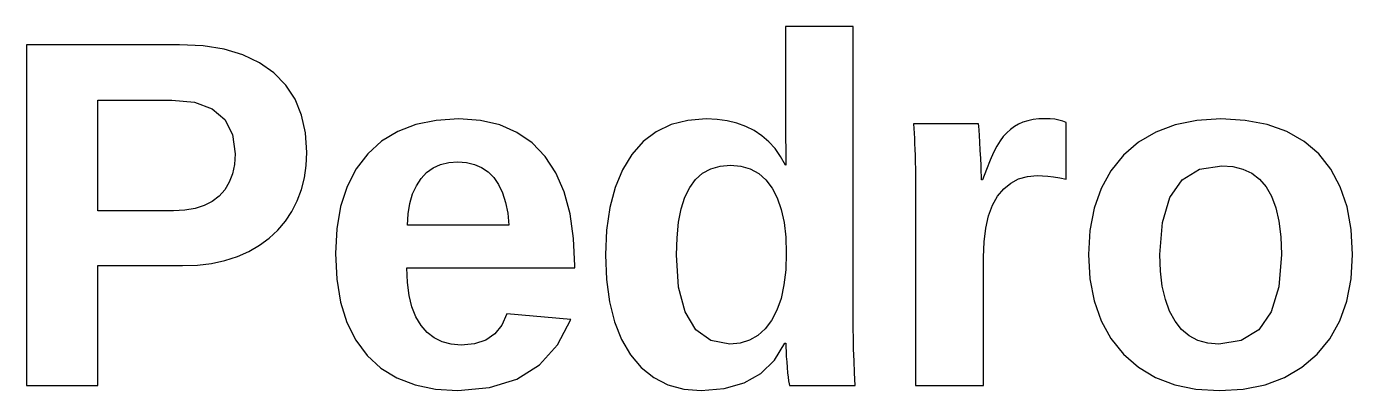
# Model space of a CAD drawing. Header units: metres. Extents: x 18 to 589, y 31 to 387.
# Drawn here: x 251.37 to 281.1, y 204.57 to 212.73 of the extents above; entities that cross this region are included whole.
import ezdxf

# ---------------------------------------------------------------- set-up
doc = ezdxf.new("R2010")
doc.units = ezdxf.units.M

msp = doc.modelspace()

# ---------------------------------------------------------------- linework, layer by layer
for p, q in [((269.907, 212.729), (268.383, 212.729)), ((268.383, 212.729), (268.383, 210.586)), ((269.907, 205.958), (269.907, 212.729)), ((254.802, 212.322), (251.368, 212.322)), ((251.368, 212.322), (251.368, 204.678)), ((255.326, 212.297), (254.802, 212.322)), ((255.799, 212.221), (255.326, 212.297)), ((256.221, 212.094), (255.799, 212.221)), ((256.593, 211.917), (256.221, 212.094)), ((256.915, 211.69), (256.593, 211.917)), ((257.182, 211.416), (256.915, 211.69)), ((257.389, 211.1), (257.182, 211.416)), ((257.537, 210.743), (257.389, 211.1)), ((252.968, 208.6), (252.968, 211.08)), ((252.968, 211.08), (254.623, 211.08)), ((254.623, 211.08), (255.135, 211.031)), ((255.135, 211.031), (255.533, 210.887)), ((255.533, 210.887), (255.817, 210.646)), ((255.817, 210.646), (255.987, 210.309)), ((257.626, 210.344), (257.537, 210.743)), ((260.1, 210.531), (259.691, 210.375)), ((260.557, 210.625), (260.1, 210.531)), ((261.063, 210.656), (260.557, 210.625)), ((261.544, 210.623), (261.063, 210.656)), ((261.979, 210.522), (261.544, 210.623)), ((262.365, 210.355), (261.979, 210.522)), ((265.824, 210.529), (265.49, 210.37)), ((266.197, 210.625), (265.824, 210.529)), ((266.609, 210.656), (266.197, 210.625)), ((266.852, 210.646), (266.609, 210.656)), ((267.081, 210.615), (266.852, 210.646)), ((267.296, 210.563), (267.081, 210.615)), ((267.498, 210.49), (267.296, 210.563)), ((268.383, 210.586), (268.394, 209.62)), ((272.711, 210.548), (271.257, 210.548)), ((271.257, 210.548), (271.263, 210.445)), ((272.718, 210.493), (272.711, 210.548)), ((273.611, 210.54), (273.519, 210.486)), ((273.712, 210.584), (273.611, 210.54)), ((273.822, 210.618), (273.712, 210.584)), ((273.941, 210.642), (273.822, 210.618)), ((274.07, 210.657), (273.941, 210.642)), ((274.208, 210.662), (274.07, 210.657)), ((274.321, 210.658), (274.208, 210.662)), ((274.424, 210.649), (274.321, 210.658)), ((274.519, 210.632), (274.424, 210.649)), ((274.604, 210.61), (274.519, 210.632)), ((274.68, 210.58), (274.604, 210.61)), ((274.68, 209.306), (274.68, 210.58)), ((277.125, 210.527), (276.687, 210.364)), ((277.612, 210.624), (277.125, 210.527)), ((278.149, 210.656), (277.612, 210.624)), ((278.697, 210.625), (278.149, 210.656)), ((279.19, 210.531), (278.697, 210.625)), ((279.629, 210.374), (279.19, 210.531)), ((255.987, 210.309), (256.044, 209.875)), ((257.655, 209.902), (257.626, 210.344)), ((259.691, 210.375), (259.33, 210.156)), ((262.703, 210.12), (262.365, 210.355)), ((265.49, 210.37), (265.196, 210.148)), ((267.686, 210.396), (267.498, 210.49)), ((267.859, 210.282), (267.686, 210.396)), ((268.015, 210.147), (267.859, 210.282)), ((271.263, 210.445), (271.27, 210.336)), ((271.27, 210.336), (271.276, 210.222)), ((271.276, 210.222), (271.281, 210.102)), ((272.726, 210.406), (272.718, 210.493)), ((272.734, 210.287), (272.726, 210.406)), ((272.744, 210.136), (272.734, 210.287)), ((273.271, 210.261), (273.199, 210.165)), ((273.348, 210.346), (273.271, 210.261)), ((273.431, 210.421), (273.348, 210.346)), ((273.519, 210.486), (273.431, 210.421)), ((276.687, 210.364), (276.3, 210.137)), ((280.013, 210.155), (279.629, 210.374)), ((259.33, 210.156), (259.018, 209.875)), ((262.994, 209.818), (262.703, 210.12)), ((265.196, 210.148), (264.941, 209.862)), ((268.154, 209.992), (268.015, 210.147)), ((268.277, 209.816), (268.154, 209.992)), ((271.281, 210.102), (271.287, 209.976)), ((271.287, 209.976), (271.292, 209.84)), ((272.754, 209.954), (272.744, 210.136)), ((272.764, 209.769), (272.754, 209.954)), ((273.128, 210.05), (273.053, 209.905)), ((273.199, 210.165), (273.128, 210.05)), ((276.3, 210.137), (275.962, 209.845)), ((280.343, 209.872), (280.013, 210.155)), ((256.03, 209.639), (255.987, 209.427)), ((256.044, 209.875), (256.03, 209.639)), ((257.602, 209.337), (257.642, 209.613)), ((257.642, 209.613), (257.655, 209.902)), ((259.018, 209.875), (258.758, 209.536)), ((260.485, 209.561), (260.651, 209.636)), ((260.651, 209.636), (260.836, 209.681)), ((260.836, 209.681), (261.041, 209.696)), ((261.041, 209.696), (261.235, 209.682)), ((261.235, 209.682), (261.412, 209.639)), ((261.412, 209.639), (261.572, 209.568)), ((263.234, 209.452), (262.994, 209.818)), ((264.941, 209.862), (264.729, 209.517)), ((266.919, 209.6), (267.152, 209.62)), ((267.152, 209.62), (267.387, 209.6)), ((268.383, 209.62), (268.277, 209.816)), ((268.394, 209.62), (268.383, 209.62)), ((271.292, 209.84), (271.296, 209.692)), ((271.296, 209.692), (271.298, 209.531)), ((272.772, 209.61), (272.764, 209.769)), ((272.973, 209.731), (272.89, 209.527)), ((273.053, 209.905), (272.973, 209.731)), ((275.962, 209.845), (275.681, 209.497)), ((280.616, 209.531), (280.343, 209.872)), ((255.987, 209.427), (255.915, 209.237)), ((257.534, 209.074), (257.602, 209.337)), ((258.758, 209.536), (258.556, 209.143)), ((260.109, 209.16), (260.214, 209.322)), ((260.214, 209.322), (260.34, 209.457)), ((260.34, 209.457), (260.485, 209.561)), ((261.572, 209.568), (261.716, 209.469)), ((261.716, 209.469), (261.844, 209.341)), ((261.844, 209.341), (261.953, 209.184)), ((263.421, 209.023), (263.234, 209.452)), ((264.729, 209.517), (264.564, 209.119)), ((266.372, 209.302), (266.529, 209.441)), ((266.529, 209.441), (266.712, 209.541)), ((266.712, 209.541), (266.919, 209.6)), ((267.387, 209.6), (267.598, 209.538)), ((267.598, 209.538), (267.785, 209.436)), ((267.785, 209.436), (267.948, 209.292)), ((271.298, 209.531), (271.3, 209.357)), ((271.3, 209.357), (271.3, 209.17)), ((272.777, 209.478), (272.772, 209.61)), ((272.78, 209.373), (272.777, 209.478)), ((272.781, 209.295), (272.78, 209.373)), ((272.89, 209.527), (272.803, 209.295)), ((273.614, 209.313), (273.811, 209.368)), ((273.811, 209.368), (274.029, 209.387)), ((274.029, 209.387), (274.146, 209.384)), ((274.146, 209.384), (274.269, 209.374)), ((274.269, 209.374), (274.399, 209.358)), ((274.399, 209.358), (274.536, 209.335)), ((274.536, 209.335), (274.68, 209.306)), ((275.681, 209.497), (275.463, 209.1)), ((277.282, 209.291), (277.671, 209.53)), ((277.671, 209.53), (278.171, 209.609)), ((278.171, 209.609), (278.419, 209.59)), ((278.419, 209.59), (278.642, 209.534)), ((278.642, 209.534), (278.84, 209.439)), ((278.84, 209.439), (279.014, 209.307)), ((280.827, 209.135), (280.616, 209.531)), ((255.815, 209.071), (255.686, 208.928)), ((255.915, 209.237), (255.815, 209.071)), ((257.44, 208.822), (257.534, 209.074)), ((258.556, 209.143), (258.411, 208.696)), ((260.025, 208.975), (260.109, 209.16)), ((261.953, 209.184), (262.042, 209)), ((263.555, 208.532), (263.421, 209.023)), ((264.564, 209.119), (264.446, 208.669)), ((266.133, 208.904), (266.24, 209.124)), ((266.24, 209.124), (266.372, 209.302)), ((267.948, 209.292), (268.087, 209.108)), ((268.087, 209.108), (268.202, 208.885)), ((271.3, 209.17), (271.3, 204.678)), ((272.803, 209.295), (272.781, 209.295)), ((273.142, 208.926), (273.279, 209.092)), ((273.279, 209.092), (273.436, 209.221)), ((273.436, 209.221), (273.614, 209.313)), ((275.463, 209.1), (275.306, 208.654)), ((277.004, 208.893), (277.282, 209.291)), ((279.014, 209.307), (279.163, 209.137)), ((279.163, 209.137), (279.286, 208.926)), ((280.979, 208.685), (280.827, 209.135)), ((255.531, 208.81), (255.351, 208.718)), ((255.686, 208.928), (255.531, 208.81)), ((257.319, 208.584), (257.44, 208.822)), ((259.925, 208.532), (259.964, 208.765)), ((259.964, 208.765), (260.025, 208.975)), ((262.042, 209), (262.11, 208.786)), ((262.11, 208.786), (262.158, 208.545)), ((266.049, 208.643), (266.133, 208.904)), ((268.202, 208.885), (268.29, 208.628)), ((272.939, 208.486), (273.028, 208.723)), ((273.028, 208.723), (273.142, 208.926)), ((276.837, 208.335), (277.004, 208.893)), ((279.286, 208.926), (279.382, 208.668)), ((254.666, 208.6), (252.968, 208.6)), ((254.919, 208.613), (254.666, 208.6)), ((255.147, 208.653), (254.919, 208.613)), ((255.351, 208.718), (255.147, 208.653)), ((257.173, 208.362), (257.319, 208.584)), ((258.411, 208.696), (258.325, 208.195)), ((259.907, 208.275), (259.925, 208.532)), ((262.158, 208.545), (262.186, 208.275)), ((263.635, 207.979), (263.555, 208.532)), ((264.446, 208.669), (264.376, 208.165)), ((265.99, 208.34), (266.049, 208.643)), ((268.29, 208.628), (268.354, 208.335)), ((272.876, 208.212), (272.939, 208.486)), ((275.306, 208.654), (275.213, 208.16)), ((279.382, 208.668), (279.45, 208.364)), ((281.07, 208.179), (280.979, 208.685)), ((256.811, 207.982), (257.004, 208.162)), ((257.004, 208.162), (257.173, 208.362)), ((258.325, 208.195), (258.296, 207.64)), ((262.186, 208.275), (259.907, 208.275)), ((264.376, 208.165), (264.352, 207.608)), ((265.954, 207.995), (265.99, 208.34)), ((268.354, 208.335), (268.392, 208.008)), ((272.838, 207.903), (272.876, 208.212)), ((275.213, 208.16), (275.181, 207.618)), ((276.782, 207.618), (276.837, 208.335)), ((279.45, 208.364), (279.491, 208.014)), ((281.1, 207.618), (281.07, 208.179)), ((256.595, 207.824), (256.811, 207.982)), ((263.661, 207.363), (263.635, 207.979)), ((265.942, 207.608), (265.954, 207.995)), ((268.392, 208.008), (268.405, 207.645)), ((272.825, 207.559), (272.838, 207.903)), ((279.491, 208.014), (279.505, 207.618)), ((255.817, 207.483), (256.096, 207.572)), ((256.096, 207.572), (256.356, 207.686)), ((256.356, 207.686), (256.595, 207.824)), ((258.296, 207.64), (258.324, 207.068)), ((264.352, 207.608), (264.375, 207.058)), ((265.99, 206.889), (265.942, 207.608)), ((268.405, 207.645), (268.392, 207.273)), ((272.825, 204.678), (272.825, 207.559)), ((275.181, 207.618), (275.213, 207.074)), ((276.795, 207.244), (276.782, 207.618)), ((279.505, 207.618), (279.449, 206.896)), ((281.068, 207.072), (281.1, 207.618)), ((252.968, 207.369), (254.867, 207.369)), ((252.968, 204.678), (252.968, 207.369)), ((254.867, 207.369), (255.203, 207.381)), ((255.203, 207.381), (255.519, 207.42)), ((255.519, 207.42), (255.817, 207.483)), ((259.909, 206.994), (259.896, 207.32)), ((259.896, 207.32), (263.661, 207.32)), ((263.661, 207.32), (263.661, 207.363)), ((268.392, 207.273), (268.352, 206.936)), ((276.836, 206.908), (276.795, 207.244)), ((258.324, 207.068), (258.41, 206.553)), ((259.947, 206.702), (259.909, 206.994)), ((264.375, 207.058), (264.442, 206.559)), ((268.352, 206.936), (268.286, 206.635)), ((275.213, 207.074), (275.306, 206.578)), ((280.973, 206.575), (281.068, 207.072)), ((260.011, 206.443), (259.947, 206.702)), ((266.134, 206.33), (265.99, 206.889)), ((276.904, 206.609), (276.836, 206.908)), ((279.449, 206.896), (279.28, 206.334)), ((258.41, 206.553), (258.552, 206.096)), ((260.1, 206.218), (260.011, 206.443)), ((264.442, 206.559), (264.553, 206.112)), ((268.193, 206.369), (268.074, 206.14)), ((268.286, 206.635), (268.193, 206.369)), ((275.306, 206.578), (275.463, 206.131)), ((276.999, 206.348), (276.904, 206.609)), ((277.121, 206.124), (276.999, 206.348)), ((280.815, 206.128), (280.973, 206.575)), ((258.552, 206.096), (258.751, 205.696)), ((260.214, 206.026), (260.1, 206.218)), ((262.137, 206.289), (262.028, 206.037)), ((263.575, 206.164), (262.137, 206.289)), ((263.274, 205.59), (263.575, 206.164)), ((264.553, 206.112), (264.71, 205.715)), ((266.373, 205.931), (266.134, 206.33)), ((268.074, 206.14), (267.931, 205.95)), ((275.463, 206.131), (275.681, 205.733)), ((277.268, 205.939), (277.121, 206.124)), ((279.28, 206.334), (278.999, 205.932)), ((280.593, 205.73), (280.815, 206.128)), ((260.351, 205.869), (260.214, 206.026)), ((260.511, 205.747), (260.351, 205.869)), ((260.691, 205.659), (260.511, 205.747)), ((261.872, 205.841), (261.668, 205.701)), ((262.028, 206.037), (261.872, 205.841)), ((266.709, 205.691), (266.373, 205.931)), ((267.766, 205.801), (267.579, 205.696)), ((267.931, 205.95), (267.766, 205.801)), ((269.909, 205.734), (269.907, 205.958)), ((277.44, 205.796), (277.268, 205.939)), ((277.636, 205.693), (277.44, 205.796)), ((278.999, 205.932), (278.606, 205.691)), ((258.751, 205.696), (259.007, 205.353)), ((260.893, 205.607), (260.691, 205.659)), ((261.117, 205.589), (260.893, 205.607)), ((261.416, 205.617), (261.117, 205.589)), ((261.668, 205.701), (261.416, 205.617)), ((262.87, 205.144), (263.274, 205.59)), ((264.71, 205.715), (264.911, 205.37)), ((267.141, 205.611), (266.709, 205.691)), ((267.371, 205.632), (267.141, 205.611)), ((267.579, 205.696), (267.371, 205.632)), ((268.139, 205.25), (268.372, 205.633)), ((268.372, 205.633), (268.394, 205.633)), ((268.394, 205.633), (268.395, 205.542)), ((268.395, 205.542), (268.399, 205.441)), ((269.914, 205.493), (269.909, 205.734)), ((269.923, 205.237), (269.914, 205.493)), ((275.681, 205.733), (275.962, 205.383)), ((277.856, 205.632), (277.636, 205.693)), ((278.1, 205.611), (277.856, 205.632)), ((278.606, 205.691), (278.1, 205.611)), ((280.308, 205.381), (280.593, 205.73)), ((259.007, 205.353), (259.315, 205.071)), ((264.911, 205.37), (265.153, 205.082)), ((267.835, 204.952), (268.139, 205.25)), ((268.399, 205.441), (268.405, 205.332)), ((268.405, 205.332), (268.413, 205.214)), ((268.413, 205.214), (268.424, 205.088)), ((269.935, 204.965), (269.923, 205.237)), ((275.962, 205.383), (276.299, 205.09)), ((279.967, 205.089), (280.308, 205.381)), ((259.315, 205.071), (259.673, 204.852)), ((262.363, 204.825), (262.87, 205.144)), ((265.153, 205.082), (265.433, 204.858)), ((265.433, 204.858), (265.75, 204.698)), ((267.459, 204.74), (267.835, 204.952)), ((268.424, 205.088), (268.435, 204.966)), ((268.435, 204.966), (268.446, 204.865)), ((268.446, 204.865), (268.457, 204.783)), ((269.951, 204.678), (269.935, 204.965)), ((276.299, 205.09), (276.682, 204.862)), ((276.682, 204.862), (277.113, 204.7)), ((279.139, 204.699), (279.577, 204.861)), ((279.577, 204.861), (279.967, 205.089)), ((251.368, 204.678), (252.968, 204.678)), ((259.673, 204.852), (260.08, 204.695)), ((260.08, 204.695), (260.536, 204.601)), ((260.536, 204.601), (261.041, 204.57)), ((261.041, 204.57), (261.753, 204.633)), ((261.753, 204.633), (262.363, 204.825)), ((265.75, 204.698), (266.104, 204.602)), ((266.104, 204.602), (266.495, 204.57)), ((266.495, 204.57), (267.013, 204.612)), ((267.013, 204.612), (267.459, 204.74)), ((268.457, 204.783), (268.466, 204.72)), ((268.466, 204.72), (268.475, 204.678)), ((268.475, 204.678), (269.951, 204.678)), ((271.3, 204.678), (272.825, 204.678)), ((277.113, 204.7), (277.591, 204.602)), ((277.591, 204.602), (278.116, 204.57)), ((278.116, 204.57), (278.652, 204.602)), ((278.652, 204.602), (279.139, 204.699))]:
    msp.add_line(p, q)

doc.saveas('drawing.dxf')
